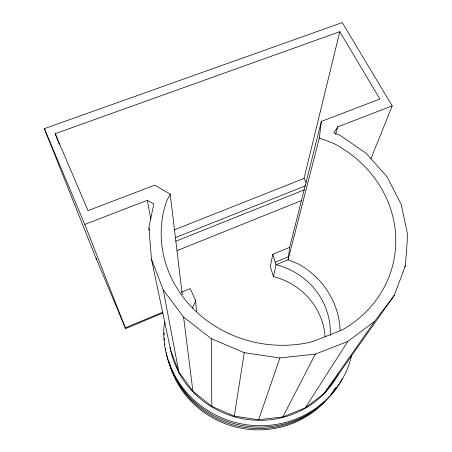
<?xml version="1.0" encoding="UTF-8"?>
<svg xmlns="http://www.w3.org/2000/svg" width="452" height="452" viewBox="0 0 452 452"><rect width="100%" height="100%" fill="white"/><g stroke="black" fill="none" stroke-linecap="round" stroke-linejoin="round"><path stroke-width="0.68" d="M44.358 128.639L84.801 224.435L147.307 200.326L153.793 203.88L148.877 227.633L151.488 259.267L170.602 350.063L178.851 371.962L192.902 391.234L211.841 406.359L234.311 416.128L258.606 419.733L282.856 416.897L305.224 407.896L324.056 393.511L338.056 374.923L394.285 295.359L405.393 265.787L407.642 234.791L401.274 204.507L387.076 176.834L366.21 153.347L340.113 135.312L333.938 132.888L337.757 126.871L392.2 105.875L342.271 22.6L44.358 128.639L96.378 259.069M325.129 336.717A68.099 65.794 13.3 0 0 273.426 276.618L276.036 264.702L288.06 259.793L319.355 137.939L321.383 121.402L379.883 99.039L339.785 31.702L55.2 133.679L57.946 140.939M321.383 121.402L289.692 247.323L288.06 259.793L298.207 263.878A81.688 78.586 12.8 0 1 340.124 330.175M234.311 416.128L244.244 352.673L211.27 338.633L183.585 317.078L163.228 289.873L151.488 259.267M164.873 322.146L163.822 327.694A95.304 91.733 13 0 0 245.922 424.637A95.304 91.733 13 0 0 351.605 355.583M289.692 247.323L272.799 254.29L270.33 266.578L273.426 276.618M306.264 182.608L304.026 178.433L339.785 31.702M335.576 134.312L337.757 126.871M258.606 419.733L279.901 357.967L315.355 354.091L347.774 341.463L374.702 321.293L394.285 295.359M338.056 374.923L338.559 373.629M370.979 158.708L392.2 105.875M192.337 308.196L195.705 300.665L190.162 288.568L181.258 292.291M55.2 133.679L88.021 210.638L154.703 185.139L170.201 194.089L166.539 201.287A117.678 107.791 11.3 0 0 195.224 310.71A117.678 107.791 11.3 0 0 312.773 341.593L341.881 330.073A117.678 107.791 11.3 0 0 333.808 143.504L319.355 137.939M282.856 416.897L315.355 354.091M305.224 407.896L347.774 341.463M404.608 266.957L405.393 265.787M324.056 393.511L374.702 321.293M162.85 312.993L125.605 328.57L125.328 327.864L162.692 312.236M330.231 335.424A71.15 68.421 12.9 0 0 276.036 264.702L275.251 262.177L288.472 256.663M177.065 250.623L301.851 200.417M175.772 241.215L304.558 189.755M174.432 229.797L304.026 178.433M175.297 237.695L305.575 185.772M244.244 352.673L279.901 357.967M96.005 258.171L125.605 328.57M84.801 224.435L125.328 327.864M58.444 142.261L59.189 144.244M272.799 254.29L275.251 262.177M149.013 228.328L149.426 230.401M163.228 289.873L178.851 371.962M147.307 200.326L150.793 218.949M183.585 317.078L192.902 391.234M170.201 194.089L182.269 294.772M170.421 347.978L170.602 350.063M195.705 300.665L196.439 311.332M211.27 338.633L211.841 406.359M342.158 378.81A94.287 90.863 13.1 0 1 245.583 426.055A94.287 90.863 13.1 0 1 166.116 352.713M165.714 350.679A94.287 90.863 13.1 0 1 165.359 348.633M164.878 345.198A94.287 90.863 13.1 0 1 164.72 343.819M164.426 340.367A94.287 90.863 13.1 0 1 164.313 338.294M164.234 334.859A94.287 90.863 13.1 0 1 164.251 332.802M338.175 374.476A89.852 86.496 12.9 0 1 246.894 419.422A89.852 86.496 12.9 0 1 170.788 350.938M170.347 348.899A89.852 86.496 12.9 0 1 170.082 347.526M334.796 388.81A91.151 88.084 13.4 0 1 330.858 394.472M324.988 401.444A91.151 88.084 13.4 0 1 235.238 426.903A91.151 88.084 13.4 0 1 168.856 361.493M336.073 387.098A92.095 88.897 13.3 0 1 334.147 389.986M324.694 401.399A92.095 88.897 13.3 0 1 175.291 377.81M174.675 376.572A92.095 88.897 13.3 0 1 169.749 364.255"/></g></svg>
